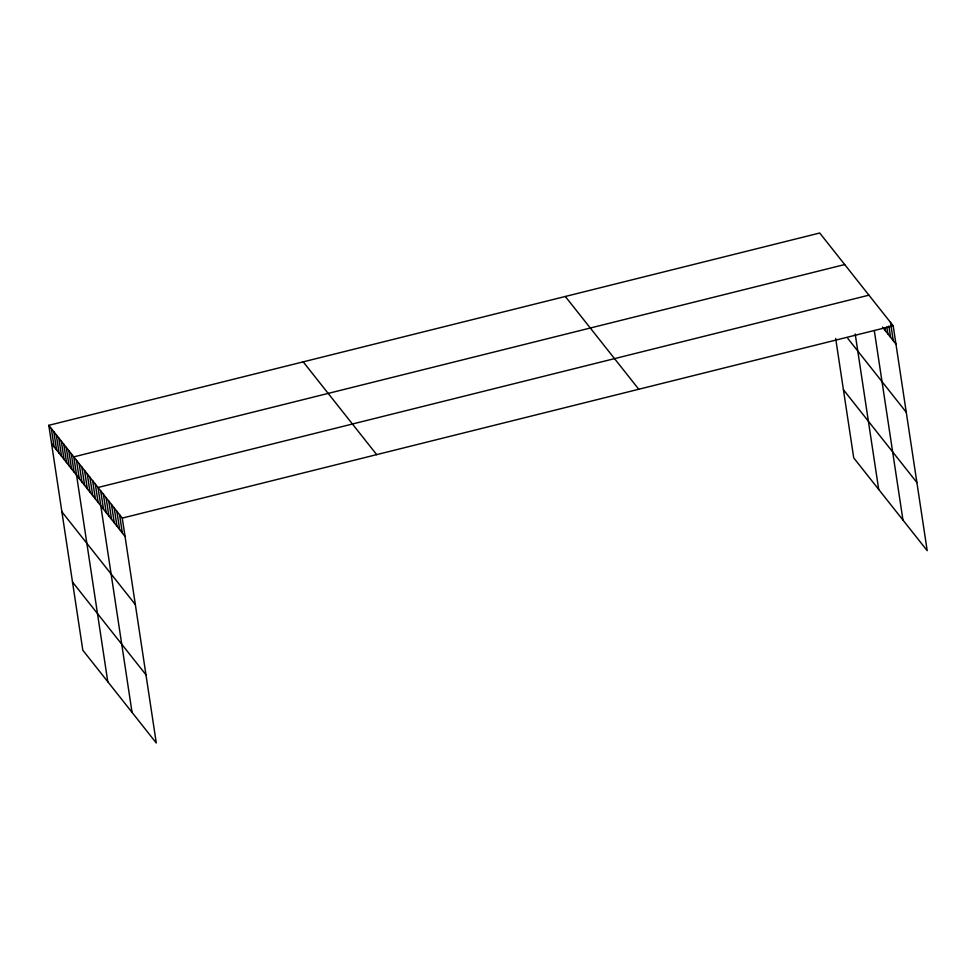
<?xml version="1.0" encoding="UTF-8"?>
<svg xmlns="http://www.w3.org/2000/svg" width="976" height="976" viewBox="0 0 976 976"><rect width="100%" height="100%" fill="white"/><g stroke="black" fill="none" stroke-linecap="round" stroke-linejoin="round"><path stroke-width="1.46" d="M48.8 425.316L122.268 518.097L156.282 742.992L82.814 650.211L48.8 425.316L819.718 233.008L893.186 325.789L927.2 550.684L853.732 457.903L835.676 338.513M844.704 264.557L73.786 456.866L107.787 681.76M868.945 295.167L98.027 487.488L132.041 712.37M122.268 518.097L893.186 325.789M882.487 327.094L895.956 344.101M847.79 338.416L906.265 412.275M843.423 389.729L916.891 482.51M565.311 296.472L638.78 389.253M303.207 361.864L376.675 454.633M51.569 443.641L125.038 536.41M61.878 511.802L135.347 604.583M72.505 582.038L145.973 674.819M890.49 322.385L893.26 340.697M888.868 326.033L890.576 337.293M886.806 326.85L887.879 333.902M884.756 327.68L885.183 330.498M874.289 330.522L902.959 520.062M855.196 333.999L878.705 489.452M119.572 514.694L122.342 533.006M116.876 511.29L119.658 529.614M114.192 507.898L116.961 526.21M111.496 504.494L114.265 522.807M108.8 501.091L111.569 519.403M106.103 497.687L108.873 515.999M103.407 494.283L106.177 512.595M100.723 490.879L103.493 509.204M95.331 484.084L98.1 502.396M92.635 480.68L95.404 498.992M89.938 477.276L92.708 495.588M87.254 473.872L90.024 492.185M84.558 470.469L87.328 488.781M81.862 467.077L84.631 485.389M79.166 463.673L81.935 481.985M76.47 460.269L79.239 478.582M71.285 453.706L74.054 472.03M68.784 450.558L71.553 468.87M66.283 447.398L69.052 465.711M63.794 444.251L66.563 462.563M61.293 441.091L64.062 459.403M58.792 437.943L61.561 456.256M56.291 434.784L59.06 453.096M53.802 431.624L56.571 449.948M51.301 428.476L54.07 446.788"/></g></svg>
